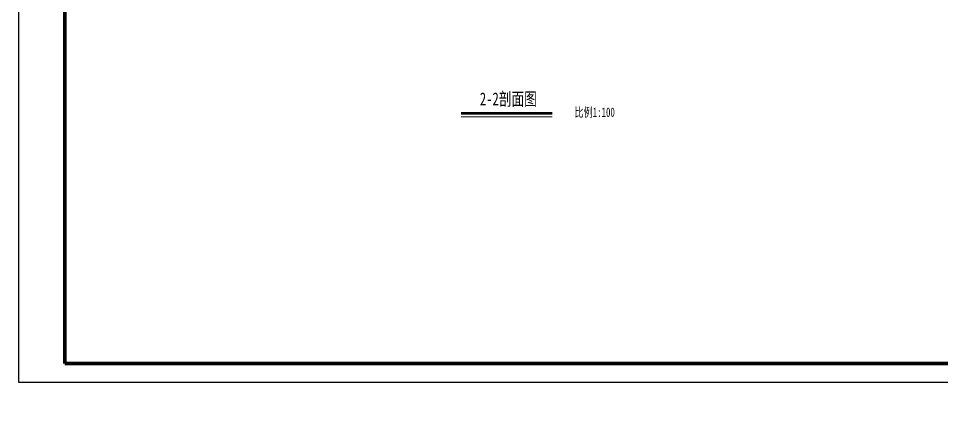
# Model space of a CAD drawing. Header units: millimetres. Extents: x -708 to 2021, y 59 to 1476.
# Drawn here: x 476 to 971.9, y 244.8 to 454.6 of the extents above; entities that cross this region are included whole.
import ezdxf

# ---------------------------------------------------------------- set-up
doc = ezdxf.new("R2010")
doc.units = ezdxf.units.MM
doc.layers.add('图层2', color=5, linetype='Continuous', lineweight=25, plot=False)
doc.styles.get("Standard").update_dxf_attribs({"font": 'txt', "bigfont": 'gbcbig.shx'})

msp = doc.modelspace()

# ---------------------------------------------------------------- hatches: boundary and pattern name
at = {"layer": '图层2'}
h = msp.add_hatch(dxfattribs=at)
h.set_pattern_fill('AR-CONC', color=256, style=0)
h.set_pattern_definition([(130, (1507.25, -161.83), (-182.185, -15.94), [19.05, -209.55]), (185, (1507.25, -161.83), (35.243, 191.057), [15.24, -167.64]), (79.549, (1492.07, -163.16), (-146.943, 175.117), [16.19, -178.09]), (133.816, (1507.25, -111.03), (-271.08, -42.042), [28.575, -314.325]), (83.364, (1484.66, -114.54), (-237.404, 247.426), [24.285, -267.135]), (188.816, (1507.25, -111.03), (-237.405, 247.425), [22.86, -251.46]), (159, (1481.85, -123.73), (-151.615, -102.266), [19.05, -209.55]), (214, (1481.85, -123.73), (-61.802, 184.188), [15.24, -167.64]), (108.549, (1469.22, -132.26), (-213.416, 81.923), [16.19, -178.09]), (142.5, (1507.25, -161.834), (-3.0886, 84.555), [0, -165.608, 0, -170.18, 0, -168.275]), (172.5, (1507.25, -161.83), (-66.82, 100.1806), [0, -97.028, 0, -161.798, 0, -64.135]), (212.5, (1563.89, -161.834), (-135.5906, -5.7287), [0, -63.5, 0, -198.12, 0, -262.89]), (222.5, (1589.29, -161.83), (-148.129, 25.426), [0, -82.55, 0, -131.572, 0, -186.69])])
h.paths.add_polyline_path([(619.3503, 468.30714), (619.3503, 512.69142), (624.3503, 512.69142), (624.3503, 508.30714), (624.3503, 468.30714), (874.3503, 468.30714), (874.3503, 523.30714), (879.3503, 523.30714), (879.3503, 463.30714), (629.3503, 463.30714), (629.3503, 463.28757), (624.3503, 463.28757), (619.3503, 463.28757)])
h.paths.add_polyline_path([(624.3503, 512.69142), (619.3503, 512.69142), (619.3503, 518.69142), (624.3503, 518.69142)])
h.paths.add_polyline_path([(619.3503, 518.69142), (619.3503, 523.30714), (624.3503, 523.30714), (624.3503, 518.69142)])
h.paths.add_polyline_path([(807.38786, 249.75615), (807.38786, 296.39043), (812.38786, 296.39043), (812.38786, 244.75615), (682.38786, 244.75615), (682.38786, 304.75615), (687.38786, 304.75615), (687.38786, 249.75615)])
h.paths.add_polyline_path([(807.38786, 304.75615), (812.38786, 304.75615), (812.38786, 297.89043), (807.38786, 297.89043)], flags=17)

# ---------------------------------------------------------------- linework, layer by layer
at = {"lineweight": 25}
for p, q in [((475.97465, 852.92281), (475.97465, 258.92281)), ((475.97465, 258.92281), (1316.97465, 258.92281))]:
    msp.add_line(p, q, dxfattribs=at)
at = {"lineweight": 100}
for p, q in [((500.97465, 842.92281), (500.97465, 268.92281)), ((500.97465, 268.92281), (1306.97465, 268.92281))]:
    msp.add_line(p, q, dxfattribs=at)
at = {"lineweight": 50}
msp.add_line((713.80085, 403.71105), (762.68857, 403.71105), dxfattribs=at)
at = {"lineweight": 0}
msp.add_line((713.76701, 401.71105), (762.64711, 401.71105), dxfattribs=at)

# ---------------------------------------------------------------- texts
at = {"lineweight": 0, "attachment_point": 2}
for s, insert, char_height, width in [('{\\fFangSong|b0|i0|c134|p49;\\W0.714;2-2剖面图}', (739.19164, 414.81476), 7, 137.633324), ('{\\fFangSong|b0|i0|c134|p49;\\W0.7;比例1:100}', (785.563, 406.68102), 5, 71.4710048)]:
    msp.add_mtext(s, dxfattribs=dict(at, insert=insert, char_height=char_height, width=width))

doc.saveas('drawing.dxf')
